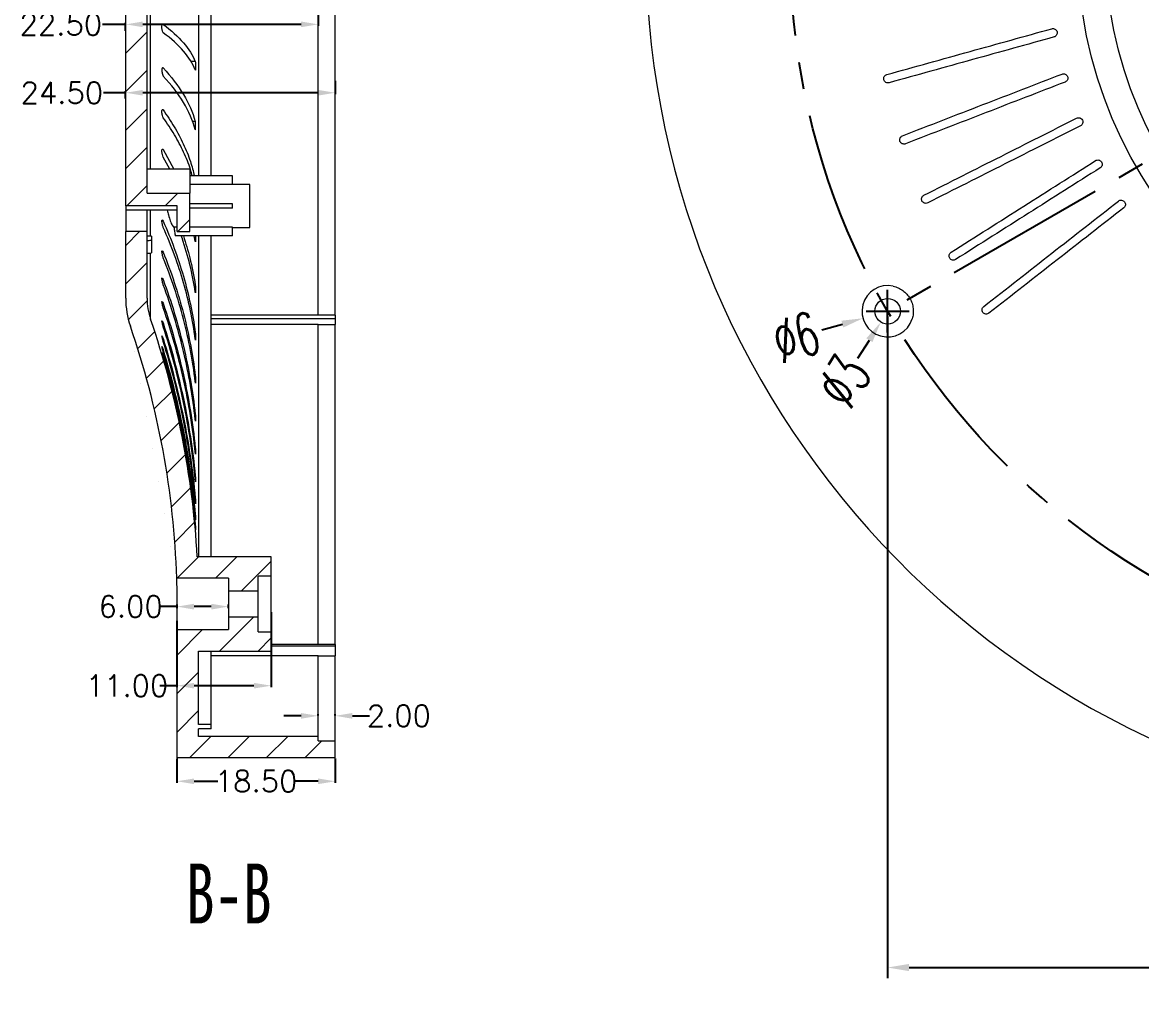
# Model space of a CAD drawing. Header units: inches. Extents: x -1125 to 2189, y 556 to 1115.
# Drawn here: x 1203.4 to 1334.2, y 775.2 to 889 of the extents above; entities that cross this region are included whole.
import ezdxf

# ---------------------------------------------------------------- set-up
doc = ezdxf.new("R2010")
doc.units = ezdxf.units.IN
doc.linetypes.add('CENTER2', pattern=[28.575, 19.05, -3.175, 3.175, -3.175])
doc.styles.add('SLDTEXTSTYLE2', font='TXT', dxfattribs={"width": 0.6, "bigfont": 'bigfont'})
doc.styles.add('SLDTEXTSTYLE3', font='TXT', dxfattribs={"width": 0.7})
doc.styles.get("Standard").update_dxf_attribs({"font": 'txt', "bigfont": 'gbcbig.shx'})
doc.dimstyles.new('2.5', dxfattribs={"dimtxt": 2.5, "dimasz": 2, "dimexe": 0.18, "dimexo": 0.0625, "dimgap": 0.09, "dimtad": 0, "dimzin": 0, "dimdsep": 46, "dimtxsty": 'Standard', "dimcen": 2, "dimclrd": 3, "dimclre": 3, "dimclrt": 256, "dimadec": 0, "dimazin": 0, "dimtfac": 1, "dimtofl": 0, "dimtmove": 0, "dimatfit": 3, "dimfxl": 1, "dimtolj": 1, "dimtzin": 0, "dimarcsym": 0})
doc.dimstyles.new('5', dxfattribs={"dimtxt": 5, "dimasz": 2.5, "dimexe": 1.25, "dimexo": 0.625, "dimtad": 0, "dimtxsty": 'SLDTEXTSTYLE2', "dimcen": 2.5, "dimclrd": 3, "dimclre": 3, "dimclrt": 256, "dimadec": 0, "dimazin": 0, "dimtfac": 1, "dimtofl": 0, "dimtmove": 0, "dimatfit": 3, "dimfxl": 1, "dimarcsym": 0})
pattern_1 = [(45, (1307.6233, -95.6532), (-2.245064, 2.245064), [])]

# ---------------------------------------------------------------- blocks, each defined once
blk = doc.blocks.new('*D36')
at = {"color": 3, "lineweight": -2}
for p, q in [((1237.98, 891.57), (1237.98, 888.54)), ((1215.48, 888.72), (1212.79, 888.72)), ((1215.48, 887.97), (1215.48, 888.9)), ((1235.98, 888.72), (1217.48, 888.72))]:
    blk.add_line(p, q, dxfattribs=at)
at = {"color": 3}
for points in [[(1217.48, 889.05), (1217.48, 888.39), (1215.48, 888.72)], [(1235.98, 889.05), (1235.98, 888.39), (1237.98, 888.72)]]:
    blk.add_solid(points, dxfattribs=at)
at = {"layer": 'Defpoints', "color": 0}
for p in [(1237.98, 891.63), (1215.48, 888.72), (1215.48, 887.91)]:
    blk.add_point(p, dxfattribs=at)
at = {"insert": (1207.91, 888.72), "char_height": 2.5, "attachment_point": 5}
blk.add_mtext('\\A1;22.50', dxfattribs=at)
blk = doc.blocks.new('*D37')
at = {"color": 3, "lineweight": -2}
for p, q in [((1239.98, 882.13), (1239.98, 880.55)), ((1215.48, 880.73), (1212.91, 880.73)), ((1215.48, 880.07), (1215.48, 880.91)), ((1237.98, 880.73), (1217.48, 880.73))]:
    blk.add_line(p, q, dxfattribs=at)
at = {"color": 3}
for points in [[(1217.48, 881.06), (1217.48, 880.4), (1215.48, 880.73)], [(1237.98, 881.06), (1237.98, 880.4), (1239.98, 880.73)]]:
    blk.add_solid(points, dxfattribs=at)
at = {"layer": 'Defpoints', "color": 0}
for p in [(1239.98, 882.19), (1215.48, 880.73), (1215.48, 880)]:
    blk.add_point(p, dxfattribs=at)
at = {"insert": (1208.03, 880.73), "char_height": 2.5, "attachment_point": 5}
blk.add_mtext('\\A1;24.50', dxfattribs=at)
blk = doc.blocks.new('*D38')
at = {"color": 3, "lineweight": -2}
for p, q in [((1221.48, 802.94), (1221.48, 800.1)), ((1239.98, 802.94), (1239.98, 800.1)), ((1223.48, 800.28), (1226.27, 800.28)), ((1237.98, 800.28), (1235.2, 800.28))]:
    blk.add_line(p, q, dxfattribs=at)
at = {"color": 3}
for points in [[(1223.48, 800.61), (1223.48, 799.95), (1221.48, 800.28)], [(1237.98, 800.61), (1237.98, 799.95), (1239.98, 800.28)]]:
    blk.add_solid(points, dxfattribs=at)
at = {"layer": 'Defpoints', "color": 0}
for p in [(1221.48, 803), (1239.98, 803), (1239.98, 800.28)]:
    blk.add_point(p, dxfattribs=at)
at = {"insert": (1230.73, 800.28), "char_height": 2.5, "attachment_point": 5}
blk.add_mtext('\\A1;18.50', dxfattribs=at)
blk = doc.blocks.new('*D39')
at = {"color": 3, "lineweight": -2}
for p, q in [((1235.98, 807.93), (1233.98, 807.93)), ((1237.98, 807.95), (1237.98, 808.11)), ((1239.98, 807.95), (1239.98, 808.11)), ((1241.98, 807.93), (1243.98, 807.93))]:
    blk.add_line(p, q, dxfattribs=at)
at = {"color": 3}
for points in [[(1235.98, 808.26), (1235.98, 807.59), (1237.98, 807.93)], [(1241.98, 808.26), (1241.98, 807.59), (1239.98, 807.93)]]:
    blk.add_solid(points, dxfattribs=at)
at = {"layer": 'Defpoints', "color": 0}
for p in [(1237.98, 807.89), (1239.98, 807.93), (1239.98, 807.89)]:
    blk.add_point(p, dxfattribs=at)
at = {"insert": (1247.41, 807.93), "char_height": 2.5, "attachment_point": 5}
blk.add_mtext('\\A1;2.00', dxfattribs=at)
blk = doc.blocks.new('*D40')
at = {"color": 3, "lineweight": -2}
for p, q in [((1221.48, 820.69), (1219.48, 820.69)), ((1221.48, 820.94), (1221.48, 820.51)), ((1225.48, 820.69), (1223.48, 820.69)), ((1227.48, 820.94), (1227.48, 820.51))]:
    blk.add_line(p, q, dxfattribs=at)
at = {"color": 3}
for points in [[(1223.48, 821.02), (1223.48, 820.35), (1221.48, 820.69)], [(1225.48, 821.02), (1225.48, 820.35), (1227.48, 820.69)]]:
    blk.add_solid(points, dxfattribs=at)
at = {"layer": 'Defpoints', "color": 0}
for p in [(1221.48, 821), (1221.48, 820.69), (1227.48, 821)]:
    blk.add_point(p, dxfattribs=at)
at = {"insert": (1216.06, 820.69), "char_height": 2.5, "attachment_point": 5}
blk.add_mtext('\\A1;6.00', dxfattribs=at)
blk = doc.blocks.new('*D41')
at = {"color": 3, "lineweight": -2}
for p, q in [((1221.48, 819.03), (1221.48, 811.27)), ((1232.48, 820.05), (1232.48, 811.27)), ((1221.48, 811.45), (1219.48, 811.45)), ((1230.48, 811.45), (1223.48, 811.45))]:
    blk.add_line(p, q, dxfattribs=at)
at = {"color": 3}
for points in [[(1223.48, 811.78), (1223.48, 811.12), (1221.48, 811.45)], [(1230.48, 811.78), (1230.48, 811.12), (1232.48, 811.45)]]:
    blk.add_solid(points, dxfattribs=at)
at = {"layer": 'Defpoints', "color": 0}
for p in [(1221.48, 819.1), (1232.48, 820.11), (1221.48, 811.45)]:
    blk.add_point(p, dxfattribs=at)
at = {"insert": (1215.64, 811.45), "char_height": 2.5, "attachment_point": 5}
blk.add_mtext('\\A1;11.00', dxfattribs=at)
blk = doc.blocks.new('*D77')
at = {"color": 3, "lineweight": -2}
for p, q in [((1304.54, 854.57), (1304.54, 777.27)), ((1452.04, 854.57), (1452.04, 777.27)), ((1307.04, 778.52), (1371.92, 778.52)), ((1449.54, 778.52), (1384.67, 778.52))]:
    blk.add_line(p, q, dxfattribs=at)
at = {"color": 3}
for points in [[(1307.04, 778.94), (1307.04, 778.1), (1304.54, 778.52)], [(1449.54, 778.94), (1449.54, 778.1), (1452.04, 778.52)]]:
    blk.add_solid(points, dxfattribs=at)
at = {"layer": 'Defpoints', "color": 0}
for p in [(1304.54, 855.2), (1452.04, 855.2), (1452.04, 778.52)]:
    blk.add_point(p, dxfattribs=at)
at = {"insert": (1378.29, 778.52), "char_height": 5, "attachment_point": 5, "style": 'SLDTEXTSTYLE2'}
blk.add_mtext('147,5', dxfattribs=at)
blk = doc.blocks.new('*D81')
at = {"color": 3, "lineweight": -2}
for p, q in [((1304.54, 852.7), (1304.54, 857.7)), ((1302.04, 855.2), (1307.04, 855.2)), ((1296.85, 853.02), (1299.25, 853.7))]:
    blk.add_line(p, q, dxfattribs=at)
at = {"color": 3}
blk.add_solid([(1299.14, 854.1), (1299.36, 853.3), (1301.66, 854.38)], dxfattribs=at)
at = {"layer": 'Defpoints', "color": 0}
for p in [(1307.43, 856.02), (1301.66, 854.38)]:
    blk.add_point(p, dxfattribs=at)
at = {"insert": (1293.84, 852.16), "char_height": 5, "attachment_point": 5, "rotation": 15.8366, "style": 'SLDTEXTSTYLE2'}
blk.add_mtext('∅6', dxfattribs=at)
blk = doc.blocks.new('*D82')
at = {"color": 3, "lineweight": -2}
for p, q in [((1304.54, 852.7), (1304.54, 857.7)), ((1302.04, 855.2), (1307.04, 855.2)), ((1301.07, 849.7), (1302.41, 851.82))]:
    blk.add_line(p, q, dxfattribs=at)
at = {"color": 3}
blk.add_solid([(1302.05, 852.04), (1302.76, 851.6), (1303.74, 853.93)], dxfattribs=at)
at = {"layer": 'Defpoints', "color": 0}
for p in [(1305.34, 856.47), (1303.74, 853.93)]:
    blk.add_point(p, dxfattribs=at)
at = {"insert": (1299.4, 847.06), "char_height": 5, "attachment_point": 5, "rotation": 57.7346, "style": 'SLDTEXTSTYLE2'}
blk.add_mtext('∅3', dxfattribs=at)

msp = doc.modelspace()

# ---------------------------------------------------------------- hatches: boundary and pattern name
at = {"linetype": 'Continuous', "lineweight": 0}
h = msp.add_hatch(dxfattribs=at)
h.set_pattern_fill('ANSI31', color=4, style=0)
h.set_pattern_definition(pattern_1)
edge = h.paths.add_edge_path(flags=0)
edge.add_line((1221.484, 867.503), (1221.484, 864.503))
edge.add_line((1221.484, 864.503), (1222.984, 864.503))
edge.add_line((1222.984, 864.503), (1222.984, 869.003))
edge.add_line((1222.984, 869.003), (1217.984, 869.003))
edge.add_line((1217.984, 869.003), (1217.984, 953.286))
edge.add_arc((1225.484, 953.286), 7.5, 162.44926, 180, ccw=False)
edge.add_line((1218.333, 955.548), (1225.08, 955.548))
edge.add_line((1225.08, 955.548), (1225.08, 958.048))
edge.add_line((1225.08, 958.048), (1216.534, 958.048))
edge.add_arc((1121.149, 989.253), 100.36, 340.97979, 341.88475, ccw=False)
edge.add_arc((1225.484, 953.286), 10, 160.97979, 180)
edge.add_line((1215.484, 953.286), (1215.484, 917.503))
edge.add_line((1215.484, 917.503), (1215.684, 917.503))
edge.add_line((1215.684, 917.503), (1215.684, 892.503))
edge.add_line((1215.684, 892.503), (1215.484, 892.503))
edge.add_line((1215.484, 892.503), (1215.484, 867.503))
edge.add_line((1215.484, 867.503), (1221.484, 867.503))
h = msp.add_hatch(dxfattribs=at)
h.set_pattern_fill('ANSI31', color=4, style=0)
h.set_pattern_definition(pattern_1)
edge = h.paths.add_edge_path(flags=0)
edge.add_line((1217.984, 856.719), (1217.984, 864.503))
edge.add_line((1217.984, 864.503), (1215.484, 864.503))
edge.add_line((1215.484, 864.503), (1215.484, 856.719))
edge.add_arc((1225.484, 856.719), 10, 180, 199.02021)
edge.add_arc((1121.149, 820.752), 100.36, 1.85587, 19.02021, ccw=False)
edge.add_line((1221.456, 824.003), (1227.484, 824.003))
edge.add_line((1227.484, 824.003), (1227.484, 822.503))
edge.add_line((1227.484, 822.503), (1230.984, 822.503))
edge.add_line((1230.984, 822.503), (1230.984, 824.253))
edge.add_line((1230.984, 824.253), (1232.484, 824.253))
edge.add_line((1232.484, 824.253), (1232.484, 826.503))
edge.add_line((1232.484, 826.503), (1223.848, 826.503))
edge.add_arc((1121.149, 820.752), 102.86, 3.20469, 19.02021)
edge.add_arc((1225.484, 856.719), 7.5, 180, 199.02021, ccw=False)
h = msp.add_hatch(dxfattribs=at)
h.set_pattern_fill('ANSI31', color=4, style=0)
h.set_pattern_definition(pattern_1)
h.paths.add_polyline_path([(1227.484, 818.003), (1221.484, 818.003), (1221.484, 803.003), (1239.984, 803.003), (1239.984, 805.003), (1237.984, 805.003), (1237.984, 805.503), (1223.984, 805.503), (1223.984, 806.405), (1225.484, 806.405), (1225.484, 806.905), (1223.984, 806.905), (1223.984, 815.503), (1232.484, 815.503), (1232.484, 817.753), (1230.984, 817.753), (1230.984, 819.503), (1227.484, 819.503)], flags=0)

# ---------------------------------------------------------------- linework, layer by layer
at = {"color": 7, "linetype": 'Continuous', "lineweight": 15}
for p, q in [((1217.984, 869.003), (1217.984, 953.286)), ((1223.984, 939.003), (1223.984, 871.003)), ((1225.484, 871.003), (1225.484, 939.003)), ((1237.984, 854.74), (1237.984, 909.643)), ((1239.984, 854.74), (1239.984, 909.643)), ((1215.484, 867.503), (1215.484, 892.503)), ((1219.855, 874.09), (1221.103, 871.784)), ((1220.653, 871.784), (1219.881, 873.219)), ((1222.984, 871.784), (1217.984, 871.784)), ((1222.984, 871.784), (1222.984, 869.003)), ((1227.984, 871.003), (1222.984, 871.003)), ((1227.984, 869.99), (1222.984, 869.99)), ((1227.984, 869.99), (1227.984, 871.003)), ((1229.984, 870.003), (1227.984, 870.003)), ((1229.984, 865.003), (1229.984, 870.003)), ((1217.984, 869.003), (1222.984, 869.003)), ((1222.984, 864.503), (1222.984, 869.003)), ((1221.484, 867.503), (1215.484, 867.503)), ((1215.484, 867.503), (1215.484, 867.014)), ((1221.484, 864.503), (1221.484, 867.503)), ((1227.984, 867.753), (1222.984, 867.753)), ((1227.984, 867.253), (1227.984, 867.753)), ((1215.484, 867.014), (1215.484, 864.503)), ((1217.984, 867.014), (1215.484, 867.014)), ((1217.984, 864.503), (1217.984, 867.014)), ((1221.484, 867.014), (1217.984, 867.014)), ((1227.984, 867.253), (1222.984, 867.253)), ((1221.484, 865.015), (1221.113, 865.015)), ((1227.984, 865.015), (1222.984, 865.015)), ((1227.984, 864.003), (1227.984, 865.015)), ((1227.984, 865.003), (1229.984, 865.003)), ((1215.484, 856.719), (1215.484, 864.503)), ((1217.984, 864.503), (1215.484, 864.503)), ((1217.984, 856.719), (1217.984, 864.503)), ((1218.484, 863.968), (1217.984, 863.968)), ((1218.484, 863.968), (1218.484, 863.508)), ((1218.484, 863.508), (1218.484, 862.023)), ((1227.984, 864.003), (1221.275, 864.003)), ((1221.484, 864.503), (1222.984, 864.503)), ((1223.622, 863.392), (1223.483, 864.003)), ((1223.984, 864.003), (1223.984, 826.503)), ((1225.484, 826.503), (1225.484, 864.003)), ((1239.984, 854.74), (1225.484, 854.74)), ((1239.984, 854.31), (1225.484, 854.31)), ((1239.984, 854.74), (1239.984, 854.31)), ((1239.984, 854.31), (1239.984, 853.642)), ((1237.984, 853.642), (1225.484, 853.642)), ((1237.984, 816.279), (1237.984, 853.642)), ((1237.984, 853.642), (1239.984, 853.642)), ((1239.984, 816.279), (1239.984, 853.642)), ((1232.484, 826.503), (1223.848, 826.503)), ((1232.484, 824.253), (1232.484, 826.503)), ((1232.484, 824.253), (1230.984, 824.253)), ((1230.984, 822.503), (1230.984, 824.253)), ((1232.484, 817.753), (1232.484, 824.253)), ((1227.484, 824.003), (1221.456, 824.003)), ((1221.484, 818.003), (1221.484, 823.032)), ((1227.484, 824.003), (1227.484, 822.503)), ((1230.984, 822.503), (1227.484, 822.503)), ((1227.484, 822.503), (1227.484, 819.503)), ((1230.984, 819.503), (1230.984, 822.503)), ((1227.484, 819.503), (1227.484, 818.003)), ((1227.484, 819.503), (1230.984, 819.503)), ((1230.984, 817.753), (1230.984, 819.503)), ((1221.484, 818.003), (1227.484, 818.003)), ((1221.484, 803.003), (1221.484, 818.003)), ((1230.984, 817.753), (1232.484, 817.753)), ((1232.484, 815.503), (1232.484, 817.753)), ((1223.984, 815.503), (1232.484, 815.503)), ((1223.984, 806.905), (1223.984, 815.503)), ((1225.484, 806.905), (1225.484, 815.503)), ((1239.984, 816.279), (1232.484, 816.279)), ((1239.984, 816.064), (1232.484, 816.064)), ((1239.984, 816.279), (1239.984, 816.064)), ((1239.984, 816.064), (1239.984, 814.952)), ((1237.984, 814.952), (1225.484, 814.952)), ((1237.984, 805.503), (1237.984, 814.952)), ((1237.984, 814.952), (1239.984, 814.952)), ((1239.984, 805.003), (1239.984, 814.952)), ((1225.484, 806.905), (1223.984, 806.905)), ((1225.484, 806.405), (1223.984, 806.405)), ((1223.984, 805.503), (1223.984, 806.405)), ((1225.484, 806.405), (1225.484, 806.905)), ((1237.984, 805.503), (1223.984, 805.503)), ((1237.984, 805.003), (1237.984, 805.503)), ((1237.984, 805.003), (1239.984, 805.003)), ((1239.984, 803.003), (1239.984, 805.003)), ((1239.984, 803.003), (1221.484, 803.003))]:
    msp.add_line(p, q, dxfattribs=at)
at = {"color": 8, "linetype": 'Continuous', "lineweight": 15}
for p, q in [((1218.393, 871.784), (1218.393, 909.595)), ((1219.855, 888.72), (1219.796, 888.72)), ((1223.616, 884.367), (1223.122, 884.367)), ((1219.855, 883.622), (1219.777, 883.622)), ((1219.855, 878.73), (1219.753, 878.73)), ((1223.616, 877.378), (1223.282, 877.378)), ((1219.855, 874.09), (1219.738, 874.09)), ((1218.393, 863.968), (1218.393, 867.014)), ((1219.855, 865.743), (1219.72, 865.743)), ((1219.855, 862.116), (1219.723, 862.116)), ((1218.393, 854.274), (1218.393, 862.009)), ((1219.855, 858.901), (1219.729, 858.901)), ((1223.616, 858.262), (1223.459, 858.262)), ((1219.855, 856.13), (1219.741, 856.13)), ((1219.855, 853.828), (1219.758, 853.828)), ((1219.855, 852.018), (1219.779, 852.018)), ((1223.616, 852.709), (1223.492, 852.709)), ((1219.855, 850.717), (1219.804, 850.717)), ((1223.616, 847.66), (1223.515, 847.66)), ((1223.616, 843.161), (1223.534, 843.161))]:
    msp.add_line(p, q, dxfattribs=at)
at = {"color": 1, "linetype": 'CENTER2'}
msp.add_line((1378.292, 897.779), (1304.542, 855.2), dxfattribs=at)
msp.add_circle((1378.292, 897.779), 85.159, dxfattribs=at)
at = {"color": 7, "linetype": 'Continuous', "lineweight": 15}
for centre, radius in [((1378.292, 897.779), 51.543), ((1378.292, 897.779), 48.284), ((1304.542, 855.2), 1.5)]:
    msp.add_circle(centre, radius, dxfattribs=at)
for centre, radius, start, end in [((1378.292, 897.779), 102, 274.2242, 265.7758), ((1304.542, 855.2), 3, 77.42247, 342.57753), ((1225.484, 856.719), 10, 180, 199.02021), ((1225.484, 856.719), 7.5, 180, 199.02021), ((1121.149, 820.752), 102.86, 3.20469, 19.02021), ((1121.149, 820.752), 100.36, 1.85587, 19.02021)]:
    msp.add_arc(centre, radius, start, end, dxfattribs=at)
for major_axis, end_param in [((31.749, 31.749), 4.0105696), ((32.883, 32.883), 4.0101591)]:
    msp.add_ellipse((1217.984, 905.003), major_axis=major_axis, ratio=0.8660254, start_param=3.9986646, end_param=end_param, dxfattribs=at)
for points, knots in [([(1219.881, 887.744), (1219.843, 887.772), (1219.805, 887.85), (1219.745, 888.068), (1219.724, 888.208), (1219.717, 888.468), (1219.73, 888.586), (1219.781, 888.726), (1219.817, 888.748), (1219.855, 888.72)], [0, 0, 0, 0, 0.25, 0.25, 0.5, 0.5, 0.75, 0.75, 1, 1, 1, 1]), ([(1219.855, 888.72), (1220.811, 888.008), (1221.602, 887.289), (1222.856, 885.838), (1223.319, 885.106), (1223.616, 884.367)], [0, 0, 0, 0, 0.5, 0.5, 1, 1, 1, 1]), ([(1323.721, 888.211), (1323.846, 888.246), (1323.981, 888.23), (1324.209, 888.105), (1324.3, 887.994), (1324.372, 887.737), (1324.354, 887.594), (1324.222, 887.365), (1324.113, 887.282), (1323.989, 887.247)], [0, 0, 0, 0, 0.25, 0.25, 0.5, 0.5, 0.75, 0.75, 1, 1, 1, 1]), ([(1223.622, 883.391), (1223.327, 884.13), (1222.867, 884.862), (1221.619, 886.313), (1220.833, 887.032), (1219.881, 887.744)], [0, 0, 0, 0, 0.5, 0.5, 1, 1, 1, 1]), ([(1304.451, 882.858), (1307.725, 883.768), (1310.967, 884.668), (1317.391, 886.453), (1320.572, 887.336), (1323.721, 888.211)], [0, 0, 0, 0, 0.5, 0.5, 1, 1, 1, 1]), ([(1323.989, 887.247), (1320.84, 886.373), (1317.659, 885.489), (1311.236, 883.705), (1307.993, 882.804), (1304.718, 881.895)], [0, 0, 0, 0, 0.5, 0.5, 1, 1, 1, 1]), ([(1223.616, 884.367), (1223.628, 884.338), (1223.639, 884.257), (1223.655, 884.037), (1223.66, 883.898), (1223.662, 883.643), (1223.658, 883.528), (1223.644, 883.386), (1223.633, 883.362), (1223.622, 883.391)], [0, 0, 0, 0, 0.25, 0.25, 0.5, 0.5, 0.75, 0.75, 1, 1, 1, 1]), ([(1219.855, 883.622), (1219.817, 883.662), (1219.781, 883.653), (1219.73, 883.537), (1219.717, 883.428), (1219.724, 883.175), (1219.745, 883.033), (1219.805, 882.8), (1219.844, 882.712), (1219.881, 882.672)], [0, 0, 0, 0, 0.25, 0.25, 0.5, 0.5, 0.75, 0.75, 1, 1, 1, 1]), ([(1219.855, 883.622), (1220.811, 882.601), (1221.602, 881.57), (1222.856, 879.489), (1223.319, 878.438), (1223.616, 877.378)], [0, 0, 0, 0, 0.5, 0.5, 1, 1, 1, 1]), ([(1223.622, 876.428), (1223.327, 877.488), (1222.867, 878.538), (1221.619, 880.62), (1220.833, 881.651), (1219.881, 882.672)], [0, 0, 0, 0, 0.5, 0.5, 1, 1, 1, 1]), ([(1304.718, 881.895), (1304.591, 881.859), (1304.453, 881.877), (1304.225, 882.005), (1304.138, 882.116), (1304.068, 882.368), (1304.084, 882.507), (1304.214, 882.737), (1304.324, 882.823), (1304.451, 882.858)], [0, 0, 0, 0, 0.25, 0.25, 0.5, 0.5, 0.75, 0.75, 1, 1, 1, 1]), ([(1306.267, 875.7), (1309.436, 876.925), (1312.575, 878.139), (1318.793, 880.544), (1321.872, 881.735), (1324.92, 882.914)], [0, 0, 0, 0, 0.5, 0.5, 1, 1, 1, 1]), ([(1325.281, 881.981), (1322.233, 880.802), (1319.154, 879.611), (1312.936, 877.207), (1309.797, 875.993), (1306.627, 874.767)], [0, 0, 0, 0, 0.5, 0.5, 1, 1, 1, 1]), ([(1324.92, 882.914), (1325.041, 882.96), (1325.177, 882.958), (1325.417, 882.856), (1325.517, 882.754), (1325.615, 882.506), (1325.611, 882.362), (1325.502, 882.121), (1325.402, 882.028), (1325.281, 881.981)], [0, 0, 0, 0, 0.25, 0.25, 0.5, 0.5, 0.75, 0.75, 1, 1, 1, 1]), ([(1219.881, 877.815), (1219.843, 877.867), (1219.805, 877.965), (1219.745, 878.206), (1219.724, 878.35), (1219.717, 878.594), (1219.73, 878.693), (1219.781, 878.787), (1219.817, 878.782), (1219.855, 878.73)], [0, 0, 0, 0, 0.25, 0.25, 0.5, 0.5, 0.75, 0.75, 1, 1, 1, 1]), ([(1219.855, 878.73), (1220.307, 878.072), (1221.21, 876.756), (1222.257, 874.746), (1223.055, 872.828), (1223.374, 871.572), (1223.519, 871.003)], [0, 0, 0, 0, 0.2598089, 0.5196173, 0.781964, 1, 1, 1, 1]), ([(1223.273, 871.003), (1223.206, 871.26), (1222.961, 872.196), (1222.277, 873.804), (1221.243, 875.822), (1220.335, 877.15), (1219.881, 877.815)], [0, 0, 0, 0, 0.1116899, 0.4058863, 0.7029429, 1, 1, 1, 1]), ([(1326.632, 877.759), (1326.748, 877.817), (1326.884, 877.829), (1327.132, 877.75), (1327.242, 877.659), (1327.363, 877.422), (1327.373, 877.278), (1327.289, 877.027), (1327.198, 876.925), (1327.083, 876.866)], [0, 0, 0, 0, 0.25, 0.25, 0.5, 0.5, 0.75, 0.75, 1, 1, 1, 1]), ([(1223.622, 876.428), (1223.633, 876.387), (1223.644, 876.398), (1223.658, 876.516), (1223.662, 876.623), (1223.66, 876.871), (1223.655, 877.012), (1223.639, 877.247), (1223.627, 877.338), (1223.616, 877.378)], [0, 0, 0, 0, 0.25, 0.25, 0.5, 0.5, 0.75, 0.75, 1, 1, 1, 1]), ([(1308.775, 868.753), (1311.809, 870.284), (1314.814, 871.799), (1320.766, 874.801), (1323.714, 876.287), (1326.632, 877.759)], [0, 0, 0, 0, 0.5, 0.5, 1, 1, 1, 1]), ([(1327.083, 876.866), (1324.164, 875.395), (1321.217, 873.908), (1315.265, 870.906), (1312.259, 869.391), (1309.225, 867.861)], [0, 0, 0, 0, 0.5, 0.5, 1, 1, 1, 1]), ([(1306.627, 874.767), (1306.504, 874.719), (1306.365, 874.723), (1306.126, 874.828), (1306.028, 874.931), (1305.934, 875.174), (1305.936, 875.315), (1306.043, 875.556), (1306.144, 875.652), (1306.267, 875.7)], [0, 0, 0, 0, 0.25, 0.25, 0.5, 0.5, 0.75, 0.75, 1, 1, 1, 1]), ([(1219.881, 873.219), (1219.843, 873.282), (1219.805, 873.389), (1219.745, 873.639), (1219.724, 873.781), (1219.717, 874.014), (1219.73, 874.102), (1219.781, 874.171), (1219.817, 874.153), (1219.855, 874.09)], [0, 0, 0, 0, 0.25, 0.25, 0.5, 0.5, 0.75, 0.75, 1, 1, 1, 1]), ([(1311.951, 862.086), (1314.82, 863.906), (1317.662, 865.708), (1323.292, 869.279), (1326.08, 871.047), (1328.841, 872.797)], [0, 0, 0, 0, 0.5, 0.5, 1, 1, 1, 1]), ([(1328.841, 872.797), (1328.95, 872.866), (1329.084, 872.891), (1329.339, 872.837), (1329.457, 872.757), (1329.601, 872.533), (1329.626, 872.391), (1329.566, 872.133), (1329.486, 872.022), (1329.376, 871.953)], [0, 0, 0, 0, 0.25, 0.25, 0.5, 0.5, 0.75, 0.75, 1, 1, 1, 1]), ([(1329.376, 871.953), (1326.616, 870.202), (1323.829, 868.435), (1318.199, 864.864), (1315.356, 863.062), (1312.486, 861.242)], [0, 0, 0, 0, 0.5, 0.5, 1, 1, 1, 1]), ([(1309.225, 867.861), (1309.107, 867.801), (1308.968, 867.791), (1308.72, 867.873), (1308.612, 867.965), (1308.495, 868.198), (1308.483, 868.338), (1308.566, 868.589), (1308.657, 868.694), (1308.775, 868.753)], [0, 0, 0, 0, 0.25, 0.25, 0.5, 0.5, 0.75, 0.75, 1, 1, 1, 1]), ([(1315.764, 855.762), (1318.442, 857.854), (1321.094, 859.926), (1326.347, 864.03), (1328.949, 866.063), (1331.524, 868.075)], [0, 0, 0, 0, 0.5, 0.5, 1, 1, 1, 1]), ([(1331.524, 868.075), (1331.626, 868.155), (1331.757, 868.192), (1332.016, 868.164), (1332.142, 868.096), (1332.307, 867.887), (1332.345, 867.748), (1332.311, 867.485), (1332.242, 867.367), (1332.14, 867.287)], [0, 0, 0, 0, 0.25, 0.25, 0.5, 0.5, 0.75, 0.75, 1, 1, 1, 1]), ([(1220.35, 867.014), (1220.393, 866.822), (1220.5, 866.35), (1220.704, 865.721), (1220.927, 865.191), (1221.051, 865.074), (1221.113, 865.015)], [0, 0, 0, 0, 0.18356598, 0.45254621, 0.72720969, 1, 1, 1, 1]), ([(1332.14, 867.287), (1329.565, 865.275), (1326.964, 863.243), (1321.71, 859.138), (1319.058, 857.066), (1316.38, 854.974)], [0, 0, 0, 0, 0.5, 0.5, 1, 1, 1, 1]), ([(1219.881, 864.984), (1219.843, 865.068), (1219.805, 865.19), (1219.745, 865.449), (1219.724, 865.586), (1219.717, 865.789), (1219.73, 865.853), (1219.781, 865.871), (1219.817, 865.827), (1219.855, 865.743)], [0, 0, 0, 0, 0.25, 0.25, 0.5, 0.5, 0.75, 0.75, 1, 1, 1, 1]), ([(1219.855, 865.743), (1220.811, 863.611), (1221.602, 861.459), (1222.856, 857.114), (1223.319, 854.922), (1223.616, 852.709)], [0, 0, 0, 0, 0.5, 0.5, 1, 1, 1, 1]), ([(1223.622, 851.951), (1223.327, 854.163), (1222.867, 856.355), (1221.619, 860.7), (1220.833, 862.852), (1219.881, 864.984)], [0, 0, 0, 0, 0.5, 0.5, 1, 1, 1, 1]), ([(1221.113, 865.015), (1221.14, 864.846), (1221.167, 864.677), (1221.221, 864.339), (1221.248, 864.171), (1221.275, 864.003)], [0, 0, 0, 0, 0.5, 0.5, 1, 1, 1, 1]), ([(1222.069, 863.759), (1222.058, 863.796), (1222.037, 863.862), (1222.019, 863.959), (1222.011, 864.003)], [0, 0, 0, 0, 0.5552185, 1, 1, 1, 1]), ([(1222.224, 864.003), (1222.495, 863.149), (1223.098, 861.246), (1223.432, 859.322), (1223.616, 858.262)], [0, 0, 0, 0, 0.4489235, 1, 1, 1, 1]), ([(1223.642, 863.332), (1223.641, 863.331), (1223.637, 863.322), (1223.63, 863.35), (1223.623, 863.384), (1223.622, 863.392)], [0, 0, 0, 0, 0.1357544, 0.7920349, 1, 1, 1, 1]), ([(1223.644, 864.003), (1223.648, 863.952), (1223.654, 863.847), (1223.66, 863.679), (1223.662, 863.527), (1223.659, 863.405), (1223.654, 863.365), (1223.651, 863.345)], [0, 0, 0, 0, 0.19047659, 0.39349397, 0.59587616, 0.797909, 1, 1, 1, 1]), ([(1219.881, 861.425), (1219.843, 861.518), (1219.805, 861.645), (1219.745, 861.906), (1219.724, 862.038), (1219.717, 862.222), (1219.73, 862.274), (1219.781, 862.266), (1219.817, 862.209), (1219.855, 862.116)], [0, 0, 0, 0, 0.25, 0.25, 0.5, 0.5, 0.75, 0.75, 1, 1, 1, 1]), ([(1219.855, 862.116), (1220.811, 859.751), (1221.602, 857.364), (1222.856, 852.546), (1223.319, 850.114), (1223.616, 847.66)], [0, 0, 0, 0, 0.5, 0.5, 1, 1, 1, 1]), ([(1312.486, 861.242), (1312.375, 861.171), (1312.237, 861.148), (1311.982, 861.204), (1311.866, 861.286), (1311.726, 861.506), (1311.702, 861.644), (1311.759, 861.902), (1311.839, 862.016), (1311.951, 862.086)], [0, 0, 0, 0, 0.25, 0.25, 0.5, 0.5, 0.75, 0.75, 1, 1, 1, 1]), ([(1223.622, 846.969), (1223.327, 849.423), (1222.867, 851.854), (1221.619, 856.673), (1220.833, 859.06), (1219.881, 861.425)], [0, 0, 0, 0, 0.5, 0.5, 1, 1, 1, 1]), ([(1219.881, 858.284), (1219.843, 858.386), (1219.805, 858.517), (1219.745, 858.776), (1219.724, 858.902), (1219.717, 859.067), (1219.73, 859.106), (1219.781, 859.072), (1219.817, 859.003), (1219.855, 858.901)], [0, 0, 0, 0, 0.25, 0.25, 0.5, 0.5, 0.75, 0.75, 1, 1, 1, 1]), ([(1219.855, 858.901), (1220.811, 856.327), (1221.602, 853.728), (1222.856, 848.481), (1223.319, 845.834), (1223.616, 843.161)], [0, 0, 0, 0, 0.5, 0.5, 1, 1, 1, 1]), ([(1223.622, 842.544), (1223.327, 845.216), (1222.867, 847.863), (1221.619, 853.11), (1220.833, 855.709), (1219.881, 858.284)], [0, 0, 0, 0, 0.5, 0.5, 1, 1, 1, 1]), ([(1223.616, 858.262), (1223.625, 858.205), (1223.633, 858.125), (1223.648, 857.942), (1223.653, 857.838), (1223.661, 857.647), (1223.662, 857.557), (1223.66, 857.422), (1223.656, 857.376), (1223.651, 857.359)], [0, 0, 0, 0, 0.25, 0.25, 0.5, 0.5, 0.75, 0.75, 1, 1, 1, 1]), ([(1223.645, 857.359), (1223.644, 857.358), (1223.638, 857.354), (1223.63, 857.393), (1223.623, 857.433), (1223.622, 857.443)], [0, 0, 0, 0, 0.2747374, 0.8256234, 1, 1, 1, 1]), ([(1305.196, 858.128), (1305.399, 858.082), (1305.595, 858.017), (1305.97, 857.846), (1306.152, 857.74), (1306.485, 857.495), (1306.637, 857.357), (1306.914, 857.048), (1307.037, 856.879), (1307.243, 856.522), (1307.328, 856.332), (1307.458, 855.936), (1307.501, 855.735), (1307.547, 855.325), (1307.548, 855.114), (1307.508, 854.703), (1307.467, 854.501), (1307.405, 854.302)], [0, 0, 0, 0, 0.125, 0.125, 0.25, 0.25, 0.375, 0.375, 0.5, 0.5, 0.625, 0.625, 0.75, 0.75, 0.875, 0.875, 1, 1, 1, 1]), ([(1219.881, 855.593), (1219.843, 855.702), (1219.805, 855.836), (1219.745, 856.091), (1219.724, 856.21), (1219.717, 856.354), (1219.73, 856.378), (1219.781, 856.319), (1219.817, 856.239), (1219.855, 856.13)], [0, 0, 0, 0, 0.25, 0.25, 0.5, 0.5, 0.75, 0.75, 1, 1, 1, 1]), ([(1219.855, 856.13), (1220.811, 853.37), (1221.602, 850.584), (1222.856, 844.96), (1223.319, 842.122), (1223.616, 839.257)], [0, 0, 0, 0, 0.5, 0.5, 1, 1, 1, 1]), ([(1223.622, 838.72), (1223.327, 841.584), (1222.867, 844.422), (1221.619, 850.046), (1220.833, 852.832), (1219.881, 855.593)], [0, 0, 0, 0, 0.5, 0.5, 1, 1, 1, 1]), ([(1316.38, 854.974), (1316.276, 854.893), (1316.141, 854.856), (1315.882, 854.887), (1315.759, 854.957), (1315.598, 855.163), (1315.56, 855.298), (1315.592, 855.56), (1315.66, 855.681), (1315.764, 855.762)], [0, 0, 0, 0, 0.25, 0.25, 0.5, 0.5, 0.75, 0.75, 1, 1, 1, 1]), ([(1219.881, 853.376), (1219.843, 853.491), (1219.805, 853.627), (1219.745, 853.876), (1219.724, 853.986), (1219.717, 854.107), (1219.73, 854.118), (1219.781, 854.034), (1219.817, 853.943), (1219.855, 853.828)], [0, 0, 0, 0, 0.25, 0.25, 0.5, 0.5, 0.75, 0.75, 1, 1, 1, 1]), ([(1219.855, 853.828), (1220.811, 850.909), (1221.602, 847.963), (1222.856, 842.015), (1223.319, 839.014), (1223.616, 835.985)], [0, 0, 0, 0, 0.5, 0.5, 1, 1, 1, 1]), ([(1223.622, 835.533), (1223.327, 838.562), (1222.867, 841.563), (1221.619, 847.51), (1220.833, 850.457), (1219.881, 853.376)], [0, 0, 0, 0, 0.5, 0.5, 1, 1, 1, 1]), ([(1219.881, 851.655), (1219.843, 851.776), (1219.805, 851.913), (1219.745, 852.152), (1219.724, 852.253), (1219.717, 852.35), (1219.73, 852.347), (1219.781, 852.238), (1219.817, 852.138), (1219.855, 852.018)], [0, 0, 0, 0, 0.25, 0.25, 0.5, 0.5, 0.75, 0.75, 1, 1, 1, 1]), ([(1219.855, 852.018), (1220.811, 848.968), (1221.602, 845.89), (1222.856, 839.676), (1223.319, 836.541), (1223.616, 833.376)], [0, 0, 0, 0, 0.5, 0.5, 1, 1, 1, 1]), ([(1223.622, 833.014), (1223.327, 836.178), (1222.867, 839.313), (1221.619, 845.527), (1220.833, 848.606), (1219.881, 851.655)], [0, 0, 0, 0, 0.5, 0.5, 1, 1, 1, 1]), ([(1223.616, 852.709), (1223.625, 852.645), (1223.633, 852.559), (1223.648, 852.37), (1223.653, 852.267), (1223.661, 852.08), (1223.662, 851.996), (1223.66, 851.875), (1223.656, 851.838), (1223.651, 851.831)], [0, 0, 0, 0, 0.25, 0.25, 0.5, 0.5, 0.75, 0.75, 1, 1, 1, 1]), ([(1223.649, 851.835), (1223.646, 851.836), (1223.64, 851.84), (1223.63, 851.894), (1223.623, 851.94), (1223.622, 851.951)], [0, 0, 0, 0, 0.3751881, 0.8498657, 1, 1, 1, 1]), ([(1219.881, 849.764), (1219.864, 849.822), (1219.83, 849.939), (1219.782, 850.106), (1219.744, 850.243), (1219.724, 850.325), (1219.717, 850.358), (1219.721, 850.35), (1219.721, 850.349)], [0, 0, 0, 0, 0.2043488, 0.4090208, 0.6106344, 0.8045311, 0.9905245, 1, 1, 1, 1]), ([(1219.881, 850.447), (1219.864, 850.505), (1219.83, 850.621), (1219.782, 850.793), (1219.744, 850.94), (1219.723, 851.038), (1219.717, 851.084), (1219.723, 851.078), (1219.724, 851.076)], [0, 0, 0, 0, 0.19366558, 0.38764342, 0.57872044, 0.76248556, 0.93875915, 1, 1, 1, 1]), ([(1219.731, 851.071), (1219.742, 851.052), (1219.76, 851.007), (1219.803, 850.883), (1219.829, 850.804), (1219.855, 850.717)], [0, 0, 0, 0, 0.5, 0.5, 1, 1, 1, 1]), ([(1219.731, 850.327), (1219.742, 850.299), (1219.76, 850.247), (1219.803, 850.11), (1219.829, 850.026), (1219.855, 849.937)], [0, 0, 0, 0, 0.5, 0.5, 1, 1, 1, 1]), ([(1219.855, 850.717), (1220.811, 847.566), (1221.602, 844.385), (1222.856, 837.965), (1223.319, 834.725), (1223.616, 831.455)], [0, 0, 0, 0, 0.5, 0.5, 1, 1, 1, 1]), ([(1223.622, 831.186), (1223.327, 834.455), (1222.867, 837.695), (1221.619, 844.115), (1220.833, 847.296), (1219.881, 850.447)], [0, 0, 0, 0, 0.5, 0.5, 1, 1, 1, 1]), ([(1219.855, 849.937), (1220.811, 846.716), (1221.602, 843.463), (1222.856, 836.898), (1223.319, 833.585), (1223.616, 830.241)], [0, 0, 0, 0, 0.5, 0.5, 1, 1, 1, 1]), ([(1223.622, 830.068), (1223.327, 833.411), (1222.867, 836.724), (1221.619, 843.289), (1220.833, 846.542), (1219.881, 849.764)], [0, 0, 0, 0, 0.5, 0.5, 1, 1, 1, 1]), ([(1223.616, 847.66), (1223.631, 847.537), (1223.645, 847.357), (1223.662, 847.026), (1223.663, 846.89), (1223.658, 846.838)], [0, 0, 0, 0, 0.5, 0.5, 1, 1, 1, 1]), ([(1223.651, 846.817), (1223.651, 846.816), (1223.649, 846.807), (1223.64, 846.842), (1223.63, 846.905), (1223.623, 846.956), (1223.622, 846.969)], [0, 0, 0, 0, 0.0345791, 0.4506297, 0.868047, 1, 1, 1, 1]), ([(1223.616, 843.161), (1223.631, 843.028), (1223.645, 842.843), (1223.662, 842.523), (1223.663, 842.399), (1223.658, 842.364)], [0, 0, 0, 0, 0.5, 0.5, 1, 1, 1, 1]), ([(1223.654, 842.36), (1223.653, 842.358), (1223.65, 842.352), (1223.64, 842.4), (1223.63, 842.474), (1223.623, 842.531), (1223.622, 842.544)], [0, 0, 0, 0, 0.1389712, 0.5100559, 0.8823688, 1, 1, 1, 1]), ([(1223.616, 839.257), (1223.631, 839.114), (1223.645, 838.928), (1223.662, 838.62), (1223.663, 838.511), (1223.658, 838.492)], [0, 0, 0, 0, 0.5, 0.5, 1, 1, 1, 1]), ([(1223.656, 838.495), (1223.654, 838.495), (1223.65, 838.495), (1223.64, 838.559), (1223.63, 838.645), (1223.623, 838.706), (1223.622, 838.72)], [0, 0, 0, 0, 0.2232892, 0.5580462, 0.8939156, 1, 1, 1, 1]), ([(1223.616, 835.985), (1223.628, 835.867), (1223.639, 835.728), (1223.655, 835.48), (1223.66, 835.372), (1223.662, 835.254), (1223.658, 835.243), (1223.644, 835.325), (1223.633, 835.416), (1223.622, 835.533)], [0, 0, 0, 0, 0.25, 0.25, 0.5, 0.5, 0.75, 0.75, 1, 1, 1, 1]), ([(1223.616, 833.376), (1223.628, 833.244), (1223.641, 833.092), (1223.657, 832.842), (1223.662, 832.746), (1223.661, 832.711)], [0, 0, 0, 0, 0.5, 0.5, 1, 1, 1, 1]), ([(1223.659, 832.7), (1223.659, 832.698), (1223.658, 832.691), (1223.651, 832.733), (1223.64, 832.824), (1223.63, 832.93), (1223.623, 832.997), (1223.622, 833.014)], [0, 0, 0, 0, 0.0700471, 0.3497224, 0.6300026, 0.9112087, 1, 1, 1, 1]), ([(1223.616, 831.455), (1223.628, 831.319), (1223.641, 831.168), (1223.657, 830.932), (1223.662, 830.848), (1223.661, 830.826)], [0, 0, 0, 0, 0.5, 0.5, 1, 1, 1, 1]), ([(1223.66, 830.828), (1223.659, 830.826), (1223.658, 830.823), (1223.651, 830.88), (1223.64, 830.986), (1223.63, 831.099), (1223.623, 831.169), (1223.622, 831.186)], [0, 0, 0, 0, 0.1404176, 0.3989336, 0.6580114, 0.9179477, 1, 1, 1, 1]), ([(1223.616, 830.241), (1223.628, 830.111), (1223.639, 829.975), (1223.655, 829.761), (1223.66, 829.685), (1223.662, 829.639), (1223.658, 829.669), (1223.644, 829.821), (1223.633, 829.938), (1223.622, 830.068)], [0, 0, 0, 0, 0.25, 0.25, 0.5, 0.5, 0.75, 0.75, 1, 1, 1, 1]), ([(1221.484, 823.032), (1221.48, 823.186), (1221.477, 823.323), (1221.47, 823.562), (1221.467, 823.666), (1221.462, 823.833), (1221.46, 823.896), (1221.457, 823.981), (1221.456, 824.003), (1221.456, 824.003)], [0, 0, 0, 0, 0.25, 0.25, 0.5, 0.5, 0.75, 0.75, 1, 1, 1, 1])]:
    msp.add_open_spline(points, degree=3, knots=knots, dxfattribs=at)
msp.add_open_spline([(1223.622, 857.443), (1223.3, 859.569), (1222.782, 861.674), (1222.069, 863.759)], degree=3, dxfattribs=at)

# ---------------------------------------------------------------- texts
at = {"color": 0, "linetype": 'Continuous', "lineweight": 0, "insert": (1227.538, 790.669), "char_height": 7, "attachment_point": 2, "style": 'SLDTEXTSTYLE3'}
msp.add_mtext('B-B', dxfattribs=at)

# ---------------------------------------------------------------- dimensions: what is measured, and where the dimension line sits
for base, p1, p2, picture, middle in [((1215.484, 888.72), (1237.984, 891.629), (1215.484, 887.907), '*D36', (1207.91, 888.72)), ((1215.484, 880.729), (1239.984, 882.191), (1215.484, 880.003), '*D37', (1208.029, 880.729)), ((1221.484, 811.451), (1232.484, 820.114), (1221.484, 819.097), '*D41', (1215.644, 811.451))]:
    dim = msp.add_linear_dim(base=base, p1=p1, p2=p2, dimstyle='2.5')
    dim.commit()
    dim.dimension.update_dxf_attribs({"geometry": picture, "text_midpoint": middle, "dimtype": 160})
for p1, p2, picture, middle in [((1307.428, 856.019), (1301.656, 854.381), '*D81', (1293.839, 852.164)), ((1305.343, 856.468), (1303.741, 853.931), '*D82', (1299.404, 847.061))]:
    dim = msp.add_diameter_dim_2p(p1=p1, p2=p2, dimstyle='5')
    dim.commit()
    dim.dimension.update_dxf_attribs({"geometry": picture, "text_midpoint": middle})
for base, p1, p2, dimstyle, picture, middle in [((1452.042, 778.521), (1304.542, 855.2), (1452.042, 855.2), '5', '*D77', (1378.292, 778.521)), ((1221.484, 820.686), (1227.484, 821.003), (1221.484, 821.003), '2.5', '*D40', (1216.06, 820.686)), ((1239.984, 807.925), (1237.984, 807.889), (1239.984, 807.889), '2.5', '*D39', (1247.407, 807.925)), ((1239.984, 800.278), (1221.484, 803.003), (1239.984, 803.003), '2.5', '*D38', (1230.734, 800.278))]:
    dim = msp.add_linear_dim(base=base, p1=p1, p2=p2, dimstyle=dimstyle)
    dim.commit()
    dim.dimension.update_dxf_attribs({"geometry": picture, "text_midpoint": middle})

doc.saveas('drawing.dxf')
